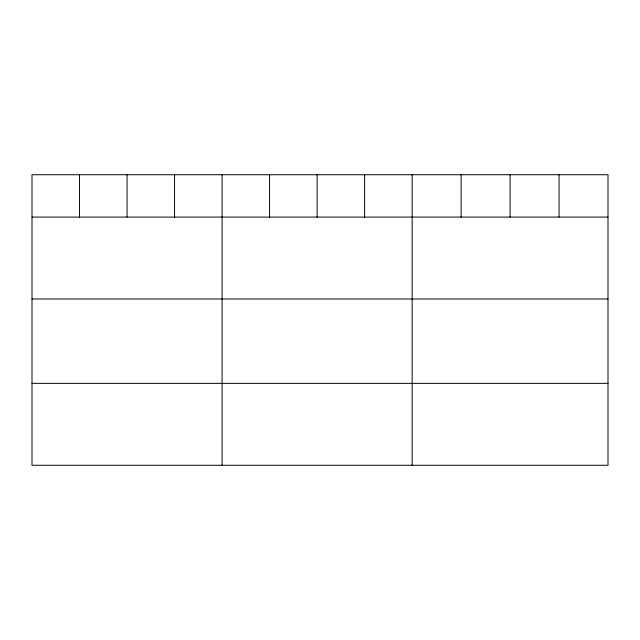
<?xml version="1.0" encoding="UTF-8"?>
<svg xmlns="http://www.w3.org/2000/svg" width="640" height="640" viewBox="0 0 640 640"><rect width="100%" height="100%" fill="white"/><g stroke="black" fill="none" stroke-linecap="round" stroke-linejoin="round"><path stroke-width="0.96" d="M608 217.096L608 465.256L32 465.256L32 174.744L608 174.744L608 217.096L32 217.096M32 298.992L608 298.992M32 383.368L608 383.368M559.04 174.744L559.04 217.096M510.08 174.744L510.08 217.096M461.12 174.744L461.12 217.096M412.16 174.744L412.16 465.256M364.64 174.744L364.64 217.096M317.12 174.744L317.12 217.096M269.6 174.744L269.6 217.096M222.08 174.744L222.08 465.256M174.56 174.744L174.56 217.096M127.04 174.744L127.04 217.096M79.52 174.744L79.52 217.096"/></g></svg>
